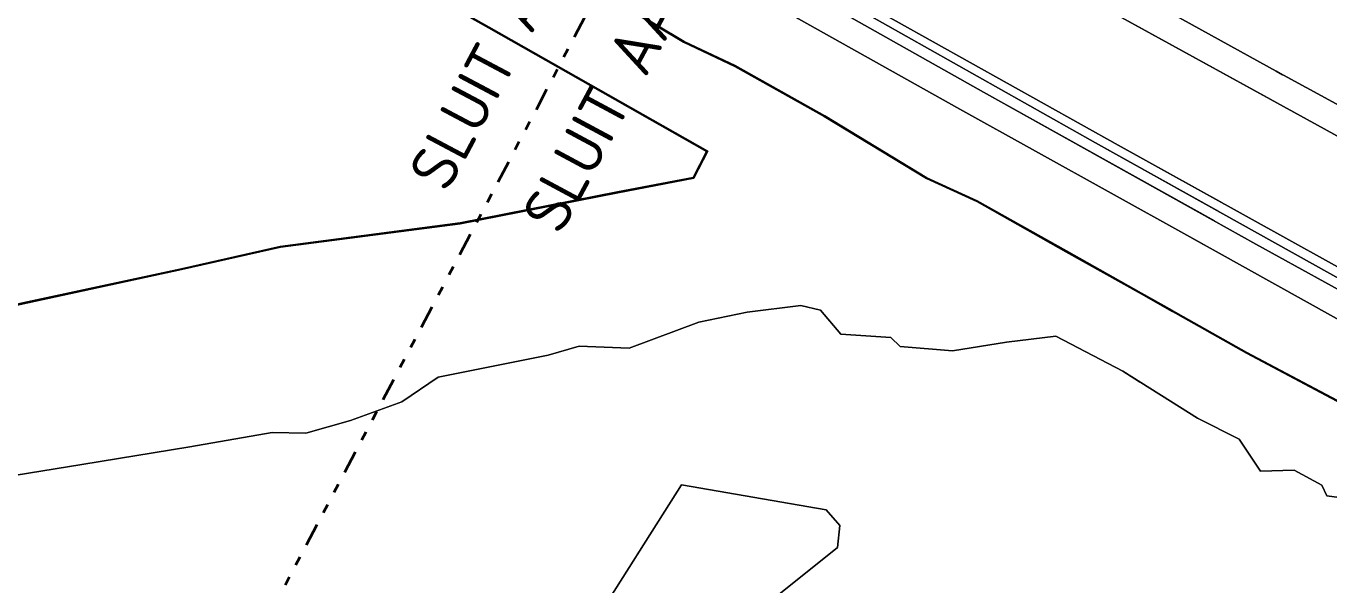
# Model space of a CAD drawing. Header units: metres. Extents: x 112942 to 118371, y 496117 to 499046.
# Drawn here: x 114419.7 to 114562.6, y 497903.8 to 497965.1 of the extents above; entities that cross this region are included whole.
import ezdxf
from ezdxf.enums import TextEntityAlignment as Align

# ---------------------------------------------------------------- set-up
doc = ezdxf.new("R2010")
doc.units = ezdxf.units.M
doc.linetypes.add('AL-TEKENBLADGRENS', pattern=[11.5, 2.5, -1.5, 1, -1.5, 1, -1.5, 2.5])
for name, color, linetype, lineweight in [('B-WE-OG-TOPOKAART-G', 253, 'Continuous', 18), ('X-XX-AL-TEKENBLADGRENS-G', 7, 'AL-TEKENBLADGRENS', 35), ('X-XX-AL-TEKENBLADGRENS-T50', 130, 'Continuous', 50)]:
    doc.layers.add(name, color=color, linetype=linetype, lineweight=lineweight)
doc.styles.add('NLCS-ISO-T50', font='NLCS-ISO.ttf', dxfattribs={"height": 5})

msp = doc.modelspace()

# ---------------------------------------------------------------- linework, layer by layer
at = {"layer": 'B-WE-OG-TOPOKAART-G'}
for points in [[(114557.528, 497959.776, 6.652), (114556.83, 497960.155, 6.652), (114535.226, 497972.137, 6.642), (114514.014, 497983.981, 6.634), (114492.126, 497996.296, 6.696), (114469.582, 498009.27, 6.709), (114447.332, 498022.034, 6.71), (114424.027, 498035.725, 6.728), (114402.186, 498048.695, 6.744), (114379.598, 498062.301, 6.709), (114359.927, 498074.247, 6.725), (114339.089, 498087.047, 6.728), (114317.73, 498100.265, 6.705), (114296.329, 498113.493, 6.69), (114273.77, 498127.297, 6.719), (114254.433, 498138.991, 6.731), (114234.403, 498151.038, 6.725), (114212.804, 498163.833, 6.7), (114192.801, 498175.542, 6.709), (114170.279, 498188.638, 6.731)], [(114556.253, 497957.042, 6.247), (114526.865, 497973.24, 6.32), (114489.693, 497993.978, 6.353), (114466.96, 498007, 6.41), (114425.574, 498031.157, 6.243), (114418.862, 498035.174, 6.271), (114386.141, 498054.756, 6.41), (114353.084, 498074.73, 6.403), (114323.511, 498092.832, 6.337), (114292.441, 498112.01, 6.287), (114256.054, 498134.053, 6.277), (114218.604, 498156.717, 6.324), (114199.687, 498167.756, 6.379), (114197.127, 498169.25, 6.387), (114175.482, 498181.656, 6.3)], [(114422.049, 498050.061, 6.997), (114430.013, 498045.377, 6.984), (114448.67, 498034.427, 7.005), (114469.25, 498022.44, 6.987), (114487.419, 498012.035, 6.933), (114506.241, 498001.35, 6.951), (114523.844, 497991.473, 6.95), (114539.937, 497982.463, 6.937), (114556.902, 497973.053, 6.924), (114574.978, 497963.099, 6.908), (114592.482, 497953.673, 6.889), (114608.451, 497945.119, 6.905), (114601.947, 497935.761, 6.661), (114579.868, 497947.632, 6.654), (114556.83, 497960.155, 6.652), (114535.226, 497972.137, 6.642), (114514.014, 497983.981, 6.634), (114492.126, 497996.296, 6.696), (114469.582, 498009.27, 6.709), (114447.332, 498022.034, 6.71), (114424.027, 498035.725, 6.728), (114417.243, 498039.754, 6.733)], [(114402.186, 498048.695, 6.744), (114424.027, 498035.725, 6.728), (114447.332, 498022.034, 6.71), (114469.582, 498009.27, 6.709), (114492.126, 497996.296, 6.696), (114514.014, 497983.981, 6.634), (114535.226, 497972.137, 6.642), (114556.83, 497960.155, 6.652), (114557.528, 497959.776, 6.652)], [(114417.243, 498039.754, 6.733), (114424.027, 498035.725, 6.728), (114447.332, 498022.034, 6.71), (114469.582, 498009.27, 6.709), (114492.126, 497996.296, 6.696), (114514.014, 497983.981, 6.634), (114535.226, 497972.137, 6.642), (114556.83, 497960.155, 6.652), (114579.868, 497947.632, 6.654), (114601.947, 497935.761, 6.661), (114594.403, 497936.001, 6.294), (114562.08, 497953.83, 6.233), (114526.865, 497973.24, 6.32), (114489.693, 497993.978, 6.353), (114466.96, 498007, 6.41), (114425.574, 498031.157, 6.243), (114418.862, 498035.174, 6.271), (114415.926, 498036.931, 6.283)], [(114550.963, 497945.697, 0.713), (114539.495, 497952.054, 0.723), (114498.901, 497974.772, 0.76), (114464.499, 497994.444, 0.633), (114464.274, 497994.557, 0.637), (114437.76, 498009.872, 0.727), (114413.246, 498024.387, 0.712), (114418.862, 498035.174, 6.271), (114425.574, 498031.157, 6.243), (114466.96, 498007, 6.41), (114489.693, 497993.978, 6.353), (114526.865, 497973.24, 6.32), (114556.253, 497957.042, 6.247)], [(114594.403, 497936.001, 6.294), (114588.721, 497924.827, 0.665), (114581.3, 497928.881, 0.687), (114539.495, 497952.054, 0.723), (114498.901, 497974.772, 0.76), (114464.499, 497994.444, 0.633), (114464.274, 497994.557, 0.637), (114437.76, 498009.872, 0.727), (114413.246, 498024.387, 0.712), (114418.862, 498035.174, 6.271), (114425.574, 498031.157, 6.243), (114466.96, 498007, 6.41), (114489.693, 497993.978, 6.353), (114526.865, 497973.24, 6.32), (114562.08, 497953.83, 6.233), (114594.403, 497936.001, 6.294)], [(114550.047, 497943.732, 0.283), (114524.728, 497957.847, 0.297), (114495.41, 497974.384, 0.327), (114463.421, 497992.618, 0.12), (114440.663, 498005.762, 0.177), (114420.046, 498017.984, 0.2), (114412.301, 498022.573, 0.205), (114413.019, 498023.951, 0.346), (114433.992, 498011.278, 0.3), (114463.955, 497993.953, 0.127), (114498.05, 497974.284, 0.273), (114536.992, 497952.302, 0.187), (114550.527, 497944.762, 0.224)], [(114588.324, 497924.045, 0.28), (114587.749, 497922.914, 0.221), (114582.346, 497925.888, 0.227), (114554.592, 497941.198, 0.28), (114524.728, 497957.847, 0.297), (114495.41, 497974.384, 0.327), (114463.421, 497992.618, 0.12), (114440.663, 498005.762, 0.177), (114420.046, 498017.984, 0.2), (114412.301, 498022.573, 0.205), (114413.019, 498023.951, 0.346), (114433.992, 498011.278, 0.3), (114463.955, 497993.953, 0.127), (114498.05, 497974.284, 0.273), (114536.992, 497952.302, 0.187), (114570.668, 497933.541, 0.28), (114588.324, 497924.045, 0.28)], [(114550.527, 497944.762, 0.224), (114536.992, 497952.302, 0.187), (114498.05, 497974.284, 0.273), (114463.955, 497993.953, 0.127), (114433.992, 498011.278, 0.3), (114413.019, 498023.951, 0.346), (114413.246, 498024.387, 0.712), (114437.76, 498009.872, 0.727), (114464.274, 497994.557, 0.637), (114464.499, 497994.444, 0.633), (114498.901, 497974.772, 0.76), (114539.495, 497952.054, 0.723), (114550.963, 497945.697, 0.713)], [(114588.721, 497924.827, 0.665), (114588.324, 497924.045, 0.28), (114570.668, 497933.541, 0.28), (114536.992, 497952.302, 0.187), (114498.05, 497974.284, 0.273), (114463.955, 497993.953, 0.127), (114433.992, 498011.278, 0.3), (114413.019, 498023.951, 0.346), (114413.246, 498024.387, 0.712), (114437.76, 498009.872, 0.727), (114464.274, 497994.557, 0.637), (114464.499, 497994.444, 0.633), (114498.901, 497974.772, 0.76), (114539.495, 497952.054, 0.723), (114581.3, 497928.881, 0.687), (114588.721, 497924.827, 0.665)], [(114548.849, 497941.165, 0.166), (114547.01, 497942.189, 0.163), (114522.126, 497955.987, 0.117), (114491.628, 497973.128, 0.163), (114462.05, 497990.139, 0.103), (114443.785, 498000.624, 0.13), (114427.506, 498010.178, 0.113), (114410.934, 498019.946, 0.088), (114412.301, 498022.573, 0.205), (114420.046, 498017.984, 0.2), (114440.663, 498005.762, 0.177), (114463.421, 497992.618, 0.12), (114495.41, 497974.384, 0.327), (114524.728, 497957.847, 0.297), (114550.047, 497943.732, 0.283)], [(114587.749, 497922.914, 0.221), (114586.435, 497920.329, 0.189), (114572.763, 497927.849, 0.2), (114547.01, 497942.189, 0.163), (114522.126, 497955.987, 0.117), (114491.628, 497973.128, 0.163), (114462.05, 497990.139, 0.103), (114443.785, 498000.624, 0.13), (114427.506, 498010.178, 0.113), (114410.934, 498019.946, 0.088), (114412.301, 498022.573, 0.205), (114420.046, 498017.984, 0.2), (114440.663, 498005.762, 0.177), (114463.421, 497992.618, 0.12), (114495.41, 497974.384, 0.327), (114524.728, 497957.847, 0.297), (114554.592, 497941.198, 0.28), (114582.346, 497925.888, 0.227), (114587.749, 497922.914, 0.221)], [(114545.461, 497933.899, -0.813), (114542.049, 497935.817, -0.811), (114533.807, 497940.449, -0.807), (114524.037, 497945.942, -0.763), (114518.498, 497948.477, -0.743), (114507.296, 497955.275, -0.713), (114497.48, 497960.781, -0.753), (114491.865, 497963.427, -0.743), (114482.497, 497969.069, -0.757), (114475.496, 497973.168, -0.763), (114459.105, 497982.364, -0.93), (114442.541, 497992.241, -0.933), (114433.125, 497997.532, -0.917), (114418.972, 498005.931, -0.877), (114407.282, 498012.921, -0.921), (114410.934, 498019.946, 0.088), (114427.506, 498010.178, 0.113), (114443.785, 498000.624, 0.13), (114462.05, 497990.139, 0.103), (114491.628, 497973.128, 0.163), (114522.126, 497955.987, 0.117), (114547.01, 497942.189, 0.163), (114548.849, 497941.165, 0.166)], [(114571.026, 497920.076, -0.787), (114553.619, 497929.315, -0.817), (114542.049, 497935.817, -0.811), (114533.807, 497940.449, -0.807), (114524.037, 497945.942, -0.763), (114518.498, 497948.477, -0.743), (114507.296, 497955.275, -0.713), (114497.48, 497960.781, -0.753), (114491.865, 497963.427, -0.743), (114482.497, 497969.069, -0.757), (114475.496, 497973.168, -0.763), (114459.105, 497982.364, -0.93), (114442.541, 497992.241, -0.933), (114433.125, 497997.532, -0.917), (114418.972, 498005.931, -0.877), (114407.282, 498012.921, -0.921), (114410.934, 498019.946, 0.088), (114427.506, 498010.178, 0.113), (114443.785, 498000.624, 0.13), (114462.05, 497990.139, 0.103), (114491.628, 497973.128, 0.163), (114522.126, 497955.987, 0.117), (114547.01, 497942.189, 0.163), (114572.763, 497927.849, 0.2)], [(114545.419, 497933.808, -1.101), (114542, 497935.73, -1.101), (114533.758, 497940.362, -1.101), (114523.992, 497945.853, -1.101), (114518.451, 497948.388, -1.101), (114507.246, 497955.189, -1.101), (114497.434, 497960.692, -1.101), (114491.818, 497963.339, -1.101), (114482.446, 497968.983, -1.101), (114475.446, 497973.081, -1.101), (114459.055, 497982.277, -1.101), (114442.491, 497992.154, -1.101), (114433.075, 497997.445, -1.101), (114418.921, 498005.845, -1.101)], [(114418.921, 498005.845, -1.101), (114433.075, 497997.445, -1.101), (114442.491, 497992.154, -1.101), (114459.055, 497982.277, -1.101), (114475.446, 497973.081, -1.101), (114482.446, 497968.983, -1.101), (114491.818, 497963.339, -1.101), (114497.434, 497960.692, -1.101), (114507.246, 497955.189, -1.101), (114518.451, 497948.388, -1.101), (114523.992, 497945.853, -1.101), (114533.758, 497940.362, -1.101), (114542, 497935.73, -1.101), (114545.419, 497933.808, -1.101)], [(114570.98, 497919.987, -1.101), (114553.571, 497929.227, -1.101), (114542, 497935.73, -1.101), (114533.758, 497940.362, -1.101), (114523.992, 497945.853, -1.101), (114518.451, 497948.388, -1.101), (114507.246, 497955.189, -1.101), (114497.434, 497960.692, -1.101), (114491.818, 497963.339, -1.101), (114482.446, 497968.983, -1.101), (114475.446, 497973.081, -1.101), (114459.055, 497982.277, -1.101), (114442.491, 497992.154, -1.101), (114433.075, 497997.445, -1.101), (114418.921, 498005.845, -1.101)], [(114418.921, 498005.845, -1.101), (114433.075, 497997.445, -1.101), (114442.491, 497992.154, -1.101), (114459.055, 497982.277, -1.101), (114475.446, 497973.081, -1.101), (114482.446, 497968.983, -1.101), (114491.818, 497963.339, -1.101), (114497.434, 497960.692, -1.101), (114507.246, 497955.189, -1.101), (114518.451, 497948.388, -1.101), (114523.992, 497945.853, -1.101), (114533.758, 497940.362, -1.101), (114542, 497935.73, -1.101), (114553.571, 497929.227, -1.101), (114570.98, 497919.987, -1.101)], [(114418.972, 498005.931, -0.877), (114433.125, 497997.532, -0.917), (114442.541, 497992.241, -0.933), (114459.105, 497982.364, -0.93), (114475.496, 497973.168, -0.763), (114482.497, 497969.069, -0.757), (114491.865, 497963.427, -0.743), (114497.48, 497960.781, -0.753), (114507.296, 497955.275, -0.713), (114518.498, 497948.477, -0.743), (114524.037, 497945.942, -0.763), (114533.807, 497940.449, -0.807), (114542.049, 497935.817, -0.811), (114545.461, 497933.899, -0.813)], [(114418.972, 498005.931, -0.877), (114433.125, 497997.532, -0.917), (114442.541, 497992.241, -0.933), (114459.105, 497982.364, -0.93), (114475.496, 497973.168, -0.763), (114482.497, 497969.069, -0.757), (114491.865, 497963.427, -0.743), (114497.48, 497960.781, -0.753), (114507.296, 497955.275, -0.713), (114518.498, 497948.477, -0.743), (114524.037, 497945.942, -0.763), (114533.807, 497940.449, -0.807), (114542.049, 497935.817, -0.811), (114553.619, 497929.315, -0.817), (114571.026, 497920.076, -0.787)], [(114359.991, 497922.236, -0.764), (114402.676, 498004.095, -0.819), (114408.737, 498000.606, -0.84), (114419.252, 497994.713, -0.79), (114430.142, 497988.17, -0.813), (114442.894, 497980.481, -0.867), (114454.985, 497973.635, -0.927), (114470.423, 497964.926, -0.747), (114494.34, 497951.348, -0.83), (114492.874, 497948.505, -0.857), (114484.566, 497946.918, -0.883), (114467.295, 497943.535, -0.923), (114447.552, 497940.948, -0.883), (114436.711, 497938.497, -0.773), (114419.829, 497934.867, -0.803), (114403.48, 497931.283, -0.83), (114389.18, 497928.077, -0.85), (114374.153, 497924.883, -0.84), (114362.974, 497922.849, -0.773), (114359.991, 497922.236, -0.764)], [(114383.182, 497966.711, -0.794), (114402.676, 498004.095, -0.819), (114408.737, 498000.606, -0.84), (114419.252, 497994.713, -0.79), (114430.142, 497988.17, -0.813), (114442.894, 497980.481, -0.867), (114454.985, 497973.635, -0.927), (114470.423, 497964.926, -0.747), (114494.34, 497951.348, -0.83), (114492.874, 497948.505, -0.857), (114484.566, 497946.918, -0.883), (114467.295, 497943.535, -0.923), (114447.552, 497940.948, -0.883), (114436.711, 497938.497, -0.773), (114419.829, 497934.867, -0.803), (114403.48, 497931.283, -0.83), (114389.18, 497928.077, -0.85), (114374.153, 497924.883, -0.84), (114362.974, 497922.849, -0.773), (114362.703, 497922.793, -0.772)], [(114403.48, 497931.283, -0.83), (114419.829, 497934.867, -0.803), (114436.711, 497938.497, -0.773), (114447.552, 497940.948, -0.883), (114467.295, 497943.535, -0.923), (114484.566, 497946.918, -0.883), (114492.874, 497948.505, -0.857), (114494.34, 497951.348, -0.83), (114470.423, 497964.926, -0.747), (114454.985, 497973.635, -0.927), (114442.894, 497980.481, -0.867), (114430.142, 497988.17, -0.813), (114419.252, 497994.713, -0.79)], [(114403.48, 497931.283, -0.83), (114419.829, 497934.867, -0.803), (114436.711, 497938.497, -0.773), (114447.552, 497940.948, -0.883), (114467.295, 497943.535, -0.923), (114484.566, 497946.918, -0.883), (114492.874, 497948.505, -0.857), (114494.34, 497951.348, -0.83), (114470.423, 497964.926, -0.747), (114454.985, 497973.635, -0.927), (114442.894, 497980.481, -0.867), (114430.142, 497988.17, -0.813), (114419.252, 497994.713, -0.79)], [(114419.302, 497994.799, -1.101), (114430.194, 497988.256, -1.101), (114442.944, 497980.567, -1.101), (114455.034, 497973.722, -1.101), (114470.472, 497965.013, -1.101), (114494.473, 497951.388, -1.101), (114492.941, 497948.416, -1.101), (114484.585, 497946.82, -1.101), (114467.311, 497943.436, -1.101), (114447.57, 497940.849, -1.101), (114436.733, 497938.399, -1.101), (114419.85, 497934.769, -1.101), (114403.502, 497931.185, -1.101)], [(114403.502, 497931.185, -1.101), (114419.85, 497934.769, -1.101), (114436.733, 497938.399, -1.101), (114447.57, 497940.849, -1.101), (114467.311, 497943.436, -1.101), (114484.585, 497946.82, -1.101), (114492.941, 497948.416, -1.101), (114494.473, 497951.388, -1.101), (114470.472, 497965.013, -1.101), (114455.034, 497973.722, -1.101), (114442.944, 497980.567, -1.101), (114430.194, 497988.256, -1.101), (114419.302, 497994.799, -1.101)], [(114419.302, 497994.799, -1.101), (114430.194, 497988.256, -1.101), (114442.944, 497980.567, -1.101), (114455.034, 497973.722, -1.101), (114470.472, 497965.013, -1.101), (114494.473, 497951.388, -1.101), (114492.941, 497948.416, -1.101), (114484.585, 497946.82, -1.101), (114467.311, 497943.436, -1.101), (114447.57, 497940.849, -1.101), (114436.733, 497938.399, -1.101), (114419.85, 497934.769, -1.101), (114403.502, 497931.185, -1.101)], [(114403.502, 497931.185, -1.101), (114419.85, 497934.769, -1.101), (114436.733, 497938.399, -1.101), (114447.57, 497940.849, -1.101), (114467.311, 497943.436, -1.101), (114484.585, 497946.82, -1.101), (114492.941, 497948.416, -1.101), (114494.473, 497951.388, -1.101), (114470.472, 497965.013, -1.101), (114455.034, 497973.722, -1.101), (114442.944, 497980.567, -1.101), (114430.194, 497988.256, -1.101), (114419.302, 497994.799, -1.101)], [(114416.991, 497915.603, -0.927), (114425.783, 497917.022, -0.887), (114437.628, 497918.965, -0.92), (114446.672, 497920.522, -0.947), (114450.363, 497920.453, -0.99), (114455.278, 497921.841, -0.993), (114460.898, 497923.889, -0.93), (114464.894, 497926.588, -0.95), (114476.965, 497928.997, -0.987), (114480.364, 497930.016, -0.983), (114485.843, 497929.773, -1.027), (114493.499, 497932.646, -1.043), (114498.78, 497933.739, -0.997), (114504.693, 497934.449, -0.99), (114506.816, 497933.933, -0.99), (114509.06, 497931.3, -0.99), (114514.541, 497930.937, -0.953), (114515.573, 497929.967, -0.953), (114521.322, 497929.497, -0.87), (114527.25, 497930.43, -0.87), (114532.667, 497931.109, -0.98), (114539.997, 497927.248, -1.023), (114541.825, 497926.1, -1.021)], [(114541.825, 497926.1, -1.021), (114539.997, 497927.248, -1.023), (114532.667, 497931.109, -0.98), (114527.25, 497930.43, -0.87), (114521.322, 497929.497, -0.87), (114515.573, 497929.967, -0.953), (114514.541, 497930.937, -0.953), (114509.06, 497931.3, -0.99), (114506.816, 497933.933, -0.99), (114504.693, 497934.449, -0.99), (114498.78, 497933.739, -0.997), (114493.499, 497932.646, -1.043), (114485.843, 497929.773, -1.027), (114480.364, 497930.016, -0.983), (114476.965, 497928.997, -0.987), (114464.894, 497926.588, -0.95), (114460.898, 497923.889, -0.93), (114455.278, 497921.841, -0.993), (114450.363, 497920.453, -0.99), (114446.672, 497920.522, -0.947), (114437.628, 497918.965, -0.92), (114425.783, 497917.022, -0.887), (114416.991, 497915.603, -0.927)], [(114416.991, 497915.603, -0.927), (114425.783, 497917.022, -0.887), (114437.628, 497918.965, -0.92), (114446.672, 497920.522, -0.947), (114450.363, 497920.453, -0.99), (114455.278, 497921.841, -0.993), (114460.898, 497923.889, -0.93), (114464.894, 497926.588, -0.95), (114476.965, 497928.997, -0.987), (114480.364, 497930.016, -0.983), (114485.843, 497929.773, -1.027), (114493.499, 497932.646, -1.043), (114498.78, 497933.739, -0.997), (114504.693, 497934.449, -0.99), (114506.816, 497933.933, -0.99), (114509.06, 497931.3, -0.99), (114514.541, 497930.937, -0.953), (114515.573, 497929.967, -0.953), (114521.322, 497929.497, -0.87), (114527.25, 497930.43, -0.87), (114532.667, 497931.109, -0.98), (114539.997, 497927.248, -1.023), (114548.202, 497922.093, -1.013), (114552.779, 497919.805, -0.997), (114555.121, 497916.281, -0.993), (114558.8, 497916.389, -0.963), (114561.841, 497914.74, -0.963), (114562.38, 497913.596, -0.963), (114565.081, 497913.231, -0.963)], [(114565.081, 497913.231, -0.963), (114562.38, 497913.596, -0.963), (114561.841, 497914.74, -0.963), (114558.8, 497916.389, -0.963), (114555.121, 497916.281, -0.993), (114552.779, 497919.805, -0.997), (114548.202, 497922.093, -1.013), (114539.997, 497927.248, -1.023), (114532.667, 497931.109, -0.98), (114527.25, 497930.43, -0.87), (114521.322, 497929.497, -0.87), (114515.573, 497929.967, -0.953), (114514.541, 497930.937, -0.953), (114509.06, 497931.3, -0.99), (114506.816, 497933.933, -0.99), (114504.693, 497934.449, -0.99), (114498.78, 497933.739, -0.997), (114493.499, 497932.646, -1.043), (114485.843, 497929.773, -1.027), (114480.364, 497930.016, -0.983), (114476.965, 497928.997, -0.987), (114464.894, 497926.588, -0.95), (114460.898, 497923.889, -0.93), (114455.278, 497921.841, -0.993), (114450.363, 497920.453, -0.99), (114446.672, 497920.522, -0.947), (114437.628, 497918.965, -0.92), (114425.783, 497917.022, -0.887), (114416.991, 497915.603, -0.927)], [(114436.268, 497875.256, -0.937), (114416.814, 497872.878, -0.942), (114414.138, 497880.569, -1.032), (114432.812, 497885.799, -1.032), (114480.33, 497898.157, -0.963), (114481.654, 497899.118, -0.96), (114491.566, 497914.801, -0.84), (114507.461, 497912.06, -0.84), (114508.946, 497910.31, -0.846), (114508.706, 497907.913, -0.858), (114496.951, 497898.524, -0.9), (114496.329, 497892.737, -0.993), (114491.585, 497885.589, -1.07), (114485.007, 497883.683, -1.043), (114477.372, 497881.12, -0.97), (114469.381, 497879.488, -0.977), (114461.733, 497878.72, -0.967), (114450.038, 497876.779, -0.937), (114436.268, 497875.256, -0.937)], [(114436.268, 497875.256, -0.937), (114416.814, 497872.878, -0.942), (114414.138, 497880.569, -1.032), (114432.812, 497885.799, -1.032), (114480.33, 497898.157, -0.963), (114481.654, 497899.118, -0.96), (114491.566, 497914.801, -0.84), (114507.461, 497912.06, -0.84), (114508.946, 497910.31, -0.846), (114508.706, 497907.913, -0.858), (114496.951, 497898.524, -0.9), (114496.329, 497892.737, -0.993), (114491.585, 497885.589, -1.07), (114485.007, 497883.683, -1.043), (114477.372, 497881.12, -0.97), (114469.381, 497879.488, -0.977), (114461.733, 497878.72, -0.967), (114450.038, 497876.779, -0.937), (114436.268, 497875.256, -0.937)], [(114496.951, 497898.524, -0.9), (114508.706, 497907.913, -0.858), (114508.946, 497910.31, -0.846), (114507.461, 497912.06, -0.84), (114491.566, 497914.801, -0.84), (114481.654, 497899.118, -0.96)], [(114496.951, 497898.524, -0.9), (114508.706, 497907.913, -0.858), (114508.946, 497910.31, -0.846), (114507.461, 497912.06, -0.84), (114491.566, 497914.801, -0.84), (114481.654, 497899.118, -0.96)]]:
    msp.add_polyline3d(points, dxfattribs=at)
at = {"layer": 'X-XX-AL-TEKENBLADGRENS-G'}
msp.add_line((114303.426, 497629.639), (114647.076, 498280.787), dxfattribs=at)
at = {"layer": 'X-XX-AL-TEKENBLADGRENS-G', "flags": 128}
msp.add_lwpolyline([(114303.426, 497629.639), (114647.076, 498280.787)], dxfattribs=at)

# ---------------------------------------------------------------- texts
at = {"layer": 'X-XX-AL-TEKENBLADGRENS-T50', "style": 'NLCS-ISO-T50'}
for s, rotation, p in [('SLUIT AAN OP TEK. NR.: A8-GVK-5.0-13-005', 62.04387, (114494.88, 498006.651, 11.95)), ('SLUIT AAN OP TEK. NR.: A8-GVK-5.0-13-004', 61.76298, (114507.633, 498001.891))]:
    msp.add_text(s, height=5, rotation=rotation, dxfattribs=at).set_placement(p, align=Align.MIDDLE_CENTER)

doc.saveas('drawing.dxf')
